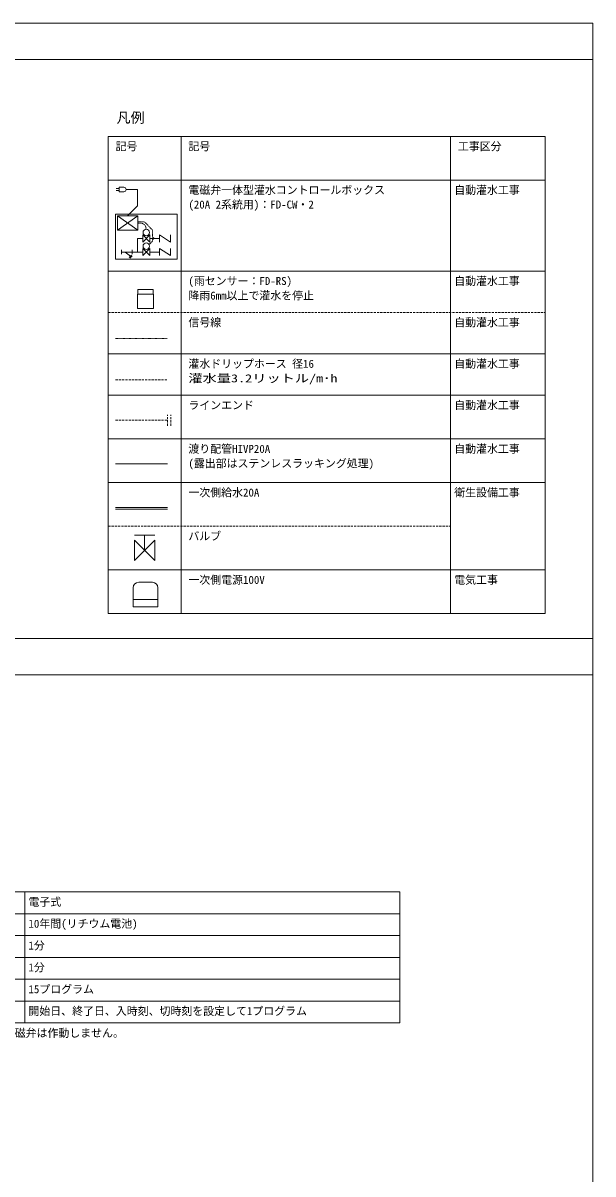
# Model space of a CAD drawing. Units: millimetres, scale not verified. Extents: x -81956 to 3947, y -2774 to 2774.
# Drawn here: x 2382 to 3947, y -389 to 2774 of the extents above; entities that cross this region are included whole.
import ezdxf
from ezdxf.enums import TextEntityAlignment as Align

# ---------------------------------------------------------------- set-up
doc = ezdxf.new("R2010")
doc.units = ezdxf.units.MM
doc.header["$LTSCALE"] = 2
doc.linetypes.add('USER3', pattern=[4.5, 3, -1.5])
doc.linetypes.add('USER4', pattern=[1.27, 0.5, -0.25, 0.01, -0.25, 0.01, -0.25])
for name, color, linetype, lineweight in [('0-1_WAKU', 7, 'Continuous', 18), ('0-3_moji', 7, 'Continuous', 18), ('0-7_KANAMONO', 4, 'Continuous', 18), ('0-8_ZATU', 6, 'Continuous', 18), ('0-9_kansui2', 1, 'Continuous', 18), ('0-B_kansui1', 4, 'Continuous', 18)]:
    doc.layers.add(name, color=color, linetype=linetype, lineweight=lineweight)
doc.styles.add('ＭＳ ゴシック', font='')
doc.styles.get('ＭＳ ゴシック').set_extended_font_data('MS Gothic')

msp = doc.modelspace()

# ---------------------------------------------------------------- linework, layer by layer
at = {"layer": '0-1_WAKU'}
for p, q in [((-3947.25, 2674), (3947.25, 2674)), ((-3947.25, 1083), (3947.25, 1083)), ((-3947.25, 983), (3947.25, 983)), ((3416.611, 26.487), (3416.611, 386.487))]:
    msp.add_line(p, q, dxfattribs=at)
msp.add_lwpolyline([(-3947.25, -2774), (3947.25, -2774), (3947.25, 2774), (-3947.25, 2774)], close=True, dxfattribs=at)
at = {"layer": '0-3_moji'}
for p, q in [((2616.287, 2462.56), (2616.287, 1151.31)), ((2616.287, 2462.56), (3816.287, 2462.56)), ((2816.287, 2462.56), (2816.287, 1151.31)), ((3556.287, 2462.56), (3556.287, 1151.31)), ((3816.287, 2462.56), (3816.287, 1151.31)), ((2616.287, 2342.56), (3816.287, 2342.56)), ((2616.287, 2092.56), (3816.287, 2092.56)), ((2616.287, 1865.06), (3816.287, 1865.06)), ((2616.287, 1751.31), (3816.287, 1751.31)), ((2616.287, 1631.31), (3816.287, 1631.31)), ((2616.287, 1511.31), (3816.287, 1511.31)), ((2616.287, 1271.31), (3816.287, 1271.31)), ((2616.287, 1151.31), (3816.287, 1151.31)), ((1989.404, 386.487), (3416.611, 386.487)), ((2387.042, 386.487), (2387.042, 26.487)), ((1989.404, 326.487), (3416.611, 326.487)), ((1889.404, 266.487), (3416.611, 266.487)), ((1989.404, 206.487), (3416.611, 206.487)), ((1989.404, 146.487), (3416.611, 146.487)), ((1989.404, 86.487), (3416.611, 86.487)), ((1889.404, 26.487), (3416.611, 26.487))]:
    msp.add_line(p, q, dxfattribs=at)
at = {"layer": '0-3_moji', "linetype": 'USER3'}
for p, q in [((2616.287, 1978.81), (3816.287, 1978.81)), ((2616.287, 1391.31), (3556.287, 1391.31))]:
    msp.add_line(p, q, dxfattribs=at)
at = {"layer": '0-7_KANAMONO'}
for p, q in [((2740.876, 2029.388), (2696.076, 2029.388)), ((2696.076, 2029.388), (2696.076, 1989.388)), ((2697.676, 2041.388), (2697.676, 2029.388)), ((2739.276, 2041.388), (2697.676, 2041.388)), ((2739.276, 2041.388), (2739.276, 2029.388)), ((2740.876, 2029.388), (2740.876, 1989.388)), ((2740.876, 1989.388), (2696.076, 1989.388))]:
    msp.add_line(p, q, dxfattribs=at)
at = {"layer": '0-8_ZATU'}
for p, q in [((2737.444, 1237.266), (2699.778, 1237.266)), ((2684.778, 1222.266), (2684.778, 1169.599)), ((2752.444, 1169.599), (2752.444, 1222.266)), ((2752.444, 1190.39), (2684.778, 1190.39)), ((2684.778, 1169.599), (2752.444, 1169.599))]:
    msp.add_line(p, q, dxfattribs=at)
for centre, start, end in [((2699.778, 1222.266), 90, 180), ((2737.444, 1222.266), 0, 90)]:
    msp.add_arc(centre, 15, start, end, dxfattribs=at)
at = {"layer": '0-9_kansui2'}
for p, q in [((2646.418, 2319.187), (2638.266, 2319.187)), ((2646.418, 2313.562), (2638.266, 2313.562)), ((2646.418, 2322.624), (2658.918, 2322.624)), ((2696.887, 2316.374), (2665.168, 2316.374)), ((2696.887, 2316.374), (2696.887, 2271.517)), ((2669.412, 2244.042), (2696.887, 2271.517)), ((2641.287, 2244.042), (2697.537, 2204.667)), ((2697.537, 2244.042), (2641.287, 2204.667)), ((2711.164, 2172.263), (2730.161, 2192.071)), ((2730.161, 2172.263), (2711.164, 2192.071)), ((2711.164, 2172.263), (2711.164, 2192.071)), ((2730.161, 2172.263), (2730.161, 2192.071)), ((2786.73, 2172.263), (2757.33, 2192.071)), ((2757.33, 2172.263), (2757.33, 2192.071)), ((2786.73, 2172.263), (2786.73, 2192.071)), ((2652.936, 2150.854), (2652.936, 2138.481)), ((2681.967, 2150.854), (2681.967, 2138.481)), ((2696.565, 2144.667), (2696.565, 2182.167)), ((2711.164, 2182.167), (2696.565, 2182.167)), ((2711.164, 2134.763), (2730.161, 2154.571)), ((2730.161, 2134.763), (2711.164, 2154.571)), ((2711.164, 2134.763), (2711.164, 2154.571)), ((2757.33, 2182.167), (2730.161, 2182.167)), ((2730.161, 2134.763), (2730.161, 2154.571)), ((2786.73, 2134.763), (2757.33, 2154.571)), ((2757.33, 2134.763), (2757.33, 2154.571)), ((2786.73, 2134.763), (2786.73, 2154.571)), ((2652.936, 2144.667), (2681.967, 2144.667)), ((2663.085, 2144.667), (2676.883, 2133.178)), ((2680.116, 2136.512), (2673.65, 2129.844)), ((2682.06, 2134.626), (2675.594, 2127.959)), ((2711.164, 2144.667), (2681.967, 2144.667)), ((2757.33, 2144.667), (2730.161, 2144.667)), ((2636.287, 1562.362), (2778.722, 1562.362)), ((2636.287, 1442.362), (2778.722, 1442.362)), ((2636.287, 1438.362), (2778.722, 1438.362)), ((2744.105, 1367.004), (2687.855, 1367.004)), ((2715.98, 1324.816), (2715.98, 1367.004))]:
    msp.add_line(p, q, dxfattribs=at)
at = {"layer": '0-9_kansui2', "linetype": 'USER4'}
for p, q in [((2720.662, 2207.335), (2717.55, 2218.95)), ((2636.287, 1907.16), (2778.722, 1907.16))]:
    msp.add_line(p, q, dxfattribs=at)
at = {"layer": '0-9_kansui2'}
for points in [[(2658.918, 2310.124), (2646.418, 2310.124), (2646.418, 2322.624), (2658.918, 2322.624)], [(2658.918, 2310.124), (2646.418, 2310.124), (2646.418, 2322.624)]]:
    msp.add_lwpolyline(points, dxfattribs=at)
for points in [[(2805.037, 2249.042), (2805.037, 2125.292), (2636.287, 2125.292), (2636.287, 2249.042)], [(2641.287, 2244.042), (2697.537, 2244.042), (2697.537, 2204.667), (2641.287, 2204.667)], [(2744.105, 1296.691), (2744.105, 1352.941), (2687.855, 1296.691), (2687.855, 1352.941)]]:
    msp.add_lwpolyline(points, close=True, dxfattribs=at)
at = {"layer": '0-9_kansui2', "linetype": 'USER4'}
for points in [[(2738.119, 2185.167), (2738.119, 2204.992), (2715.13, 2227.982), (2697.537, 2227.982)], [(2697.537, 2224.355), (2708.19, 2224.355), (2717.55, 2218.95)], [(2728.356, 2165.393), (2738.119, 2175.157), (2738.119, 2179.167)]]:
    msp.add_lwpolyline(points, dxfattribs=at)
at = {"layer": '0-9_kansui2'}
for centre in [(2720.662, 2198.451), (2720.662, 2160.951)]:
    msp.add_circle(centre, 8.883, dxfattribs=at)
msp.add_arc((2658.918, 2316.374), 6.25, 270, 90, dxfattribs=at)
msp.add_arc((2658.918, 2316.374), 6.25, 270, 90, dxfattribs=at)
at = {"layer": '0-9_kansui2', "linetype": 'USER4'}
msp.add_arc((2738.119, 2182.167), 3, 270, 90, dxfattribs=at)
at = {"layer": '0-B_kansui1', "linetype": 'USER3'}
for p, q in [((2636.287, 1793.41), (2778.722, 1793.41)), ((2636.287, 1682.362), (2778.722, 1682.362)), ((2778.722, 1667.362), (2778.722, 1697.362)), ((2787.722, 1667.362), (2787.722, 1697.362))]:
    msp.add_line(p, q, dxfattribs=at)

# ---------------------------------------------------------------- texts
at = {"layer": '0-3_moji', "style": 'ＭＳ ゴシック'}
for s, height, p in [('凡例', 28.2, (2639.055, 2491.549)), ('記号', 21.99, (2636.287, 2417.56)), ('記号', 21.99, (2836.287, 2417.56)), ('工事区分', 21.99, (3576.287, 2417.56)), ('電磁弁一体型灌水コントロールボックス', 21.99, (2836.287, 2297.56)), ('自動灌水工事', 21.99, (3566.287, 2297.56)), ('(20A 2系統用)：FD-CW・2', 21.99, (2836.287, 2257.56)), ('(雨センサー：FD-RS)', 21.99, (2836.287, 2047.56)), ('自動灌水工事', 21.99, (3566.287, 2047.56)), ('降雨6mm以上で灌水を停止', 21.99, (2836.287, 2007.56)), ('信号線', 21.99, (2836.287, 1933.81)), ('自動灌水工事', 21.99, (3566.287, 1933.81)), ('灌水ドリップホース 径16', 21.99, (2836.287, 1820.06)), ('自動灌水工事', 21.99, (3566.287, 1820.06)), ('ラインエンド', 21.99, (2836.287, 1706.31)), ('自動灌水工事', 21.99, (3566.287, 1706.31)), ('渡り配管HIVP20A', 21.99, (2836.287, 1586.31)), ('自動灌水工事', 21.99, (3566.287, 1586.31)), ('(露出部はステンレスラッキング処理)', 21.99, (2836.287, 1546.31)), ('一次側給水20A', 21.99, (2836.287, 1466.31)), ('衛生設備工事', 21.99, (3566.287, 1466.31)), ('バルブ', 21.99, (2836.287, 1346.31)), ('一次側電源100V', 21.99, (2836.287, 1226.31)), ('電気工事', 21.99, (3566.287, 1226.31)), ('電子式', 21.99, (2397.042, 341.487)), ('10年間(リチウム電池)', 21.99, (2397.042, 281.487)), ('1分', 21.99, (2397.042, 221.487)), ('1分', 21.99, (2397.042, 161.487)), ('15プログラム', 21.99, (2397.042, 101.487)), ('開始日、終了日、入時刻、切時刻を設定して1プログラム', 21.99, (2397.042, 41.487)), ('※停電中はヒーター及び電磁弁は作動しません。', 21.99, (1999.404, -18.848))]:
    msp.add_text(s, height=height, dxfattribs=at).set_placement(p, align=Align.BOTTOM_LEFT)
at = {"layer": '0-3_moji', "style": 'ＭＳ ゴシック', "width": 1.3}
msp.add_text('灌水量3.2リットル/m･h', height=21.99, dxfattribs=at).set_placement((2836.287, 1780.06), align=Align.BOTTOM_LEFT)

doc.saveas('drawing.dxf')
